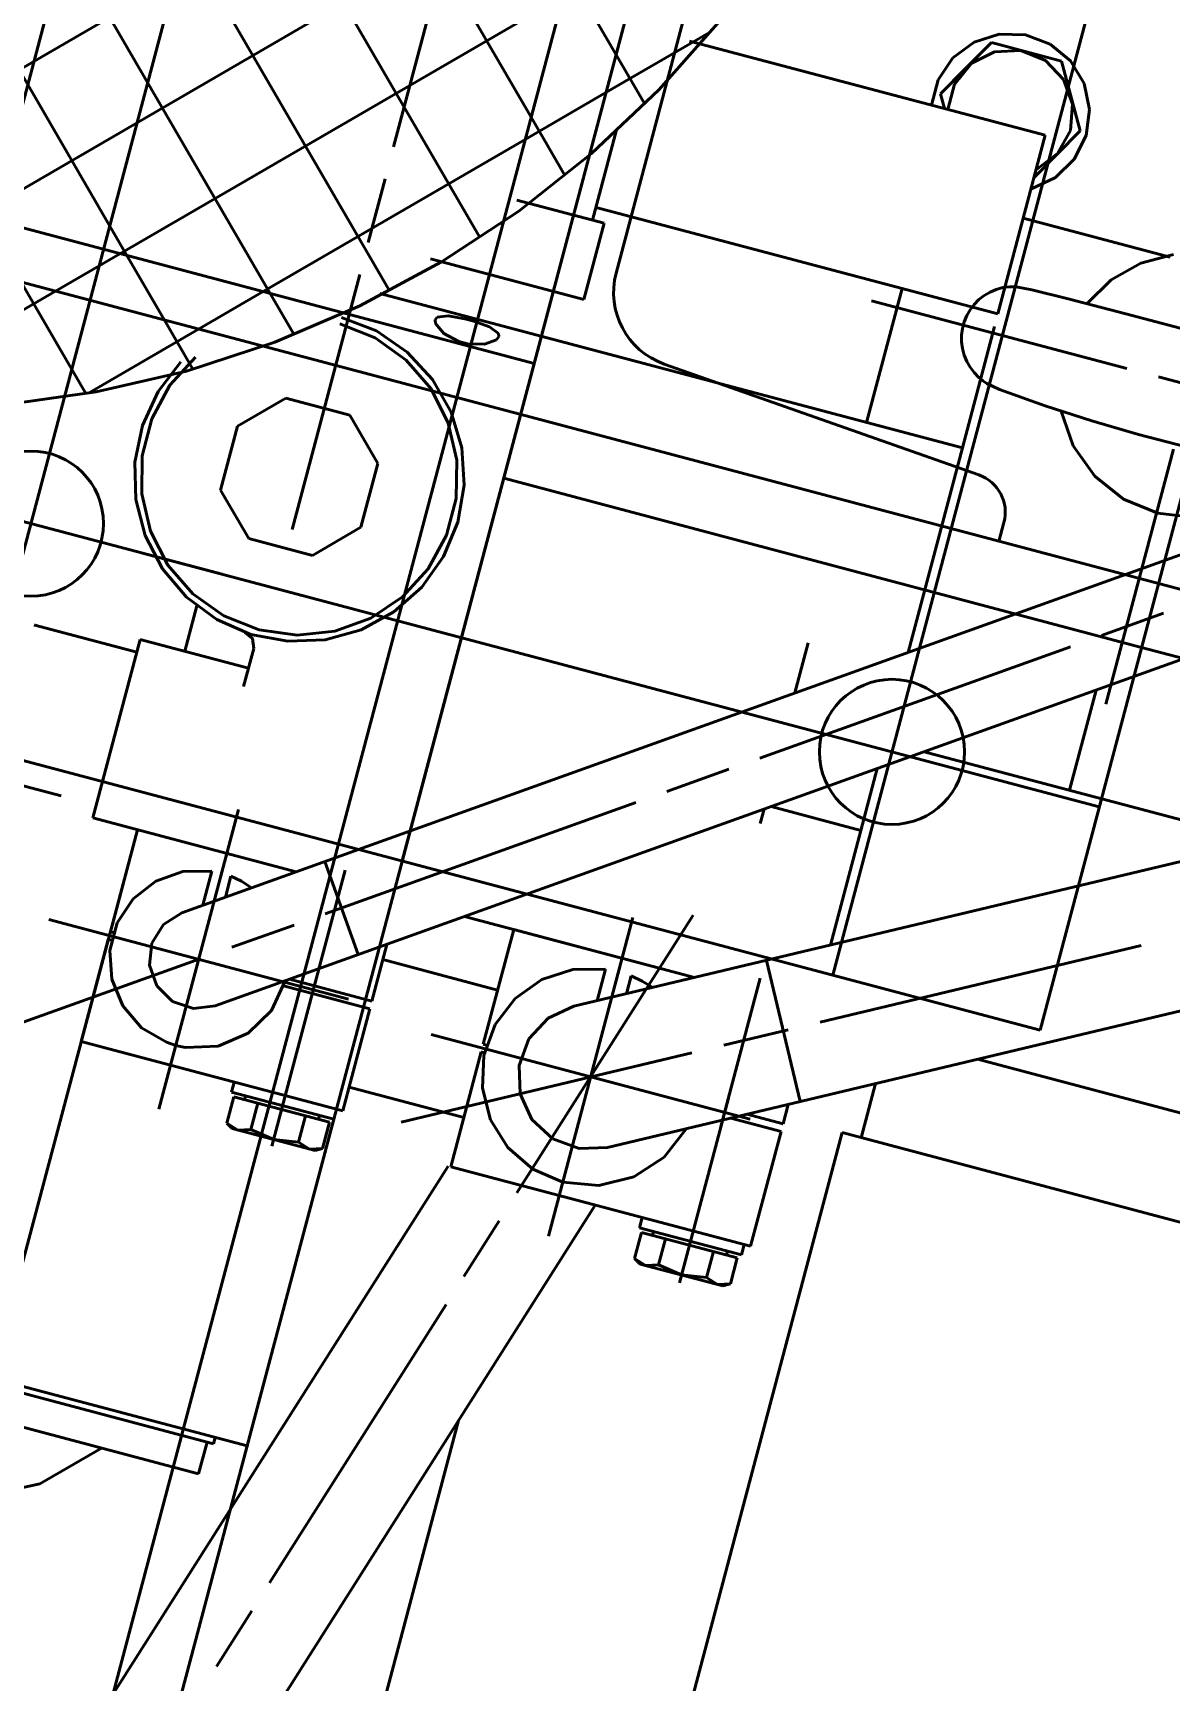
# Model space of a CAD drawing. Header units: centimetres. Extents: x 139057 to 200038, y 34824 to 80516.
# Drawn here: x 170211.96 to 170229.21, y 61281.37 to 61306.37 of the extents above; entities that cross this region are included whole.
import ezdxf

# ---------------------------------------------------------------- set-up
doc = ezdxf.new("R2010")
doc.units = ezdxf.units.CM
doc.header["$LTSCALE"] = 100
doc.layers.get('0').update_dxf_attribs({"lineweight": 0})
doc.layers.add('440_ALTRI_ELEMENTI_001-AM_0', color=31, linetype='Continuous', lineweight=50)
pattern_1 = [(120.1482787466947, (-202.6132455050501, -1485.716848886164), (-1.372756539722049, -0.7973052945079098), []), (210.1482787466947, (-202.6132455050501, -1485.716848886164), (0.7973052945079098, -1.372756539722049), [])]

# ---------------------------------------------------------------- blocks, each defined once
blk = doc.blocks.new('A$C12667F03')
h = blk.add_hatch()
h.set_pattern_fill('ANSI37', color=256, scale=0.5, angle=75.1482787466947, style=0)
h.set_pattern_definition(pattern_1)
h.paths.add_polyline_path([(-387.1008311297301, -1151.592741927656), (-386.6435059207979, -1151.457960067841), (-386.1673863876167, -1151.451274930092), (-385.7063218123767, -1151.573538816127), (-385.2960761088434, -1151.815267934056), (-384.9656285114143, -1152.158949299308), (-384.7408129471842, -1152.579110241088), (-384.637068604261, -1153.044240711781), (-384.6628816809061, -1153.520018963667), (-384.7014065842632, -1153.633433206531), (-383.3847456212643, -1153.98258187488), (-379.8035596470836, -1140.477710573527), (-379.803559093878, -1140.477710715088), (-379.3972878708992, -1138.945637098106), (-380.3170730687234, -1138.516705034825), (-381.6375523499701, -1138.038258119079), (-382.9946480907056, -1137.678387074324), (-384.3786943453852, -1137.439655064198), (-385.778447148532, -1137.324526487442), (-387.1831164817813, -1137.333276188525), (-388.5808175812963, -1137.465952044877), (-389.9620821672979, -1137.721961146744), (-391.3148679594997, -1138.098806737515), (-392.6291940278861, -1138.59396274254), (-393.8942116919461, -1139.203581324371), (-395.1007491137389, -1139.922335407289), (-396.2390230103883, -1140.744542828354), (-397.300344842628, -1141.664748361858), (-398.2763518757674, -1142.674823990616), (-399.1588095195148, -1143.767125001701), (-403.7128378554735, -1143.933398491296), (-404.3893913805041, -1145.164100161346), (-404.9543004344705, -1146.449754177185), (-405.4034237760607, -1147.780595815333), (-405.7333304706517, -1149.145637421461), (-405.9412009875778, -1150.534246473166), (-406.025438745648, -1151.936500726792), (-405.9858677118573, -1153.34003212169), (-402.0505645826015, -1155.735240942391), (-401.7639024249765, -1157.110150149616), (-401.3573410242352, -1158.454262896033), (-400.8332783292535, -1159.757114967855), (-400.1963017649505, -1161.008696107718), (-399.4509987711463, -1162.198996050807), (-398.6031797017458, -1163.318714803609), (-397.659877819151, -1164.359262643906), (-396.6287378511879, -1165.312405003759), (-395.5171775158051, -1166.171002043935), (-394.3340644642267, -1166.927529460343), (-393.0882956377718, -1167.576524308475), (-391.7904742445353, -1168.113105727884), (-390.4502368431095, -1168.532649180444), (-389.0782159596238, -1168.832335187646), (-387.6850441164825, -1169.009344218823), (-387.3726642608199, -1169.021266921016), (-384.6428507372293, -1158.726973204466), (-387.6392871785465, -1157.932386113855), (-387.1574090785834, -1156.115194334241), (-384.1609726354036, -1156.909781409951), (-383.3847456212643, -1153.98258187488), (-384.7014065842632, -1153.633433206531), (-384.816175344542, -1153.97130329028), (-385.0854337915334, -1154.364420494589), (-385.4510827298764, -1154.670420675131), (-385.8852623041275, -1154.86617203668), (-386.3568469743732, -1154.93768528715), (-386.8297392867062, -1154.879531501385), (-387.2693101997975, -1154.695720701071), (-387.6434938806597, -1154.399928851577), (-387.9236260942671, -1154.014758175763), (-388.0896029855612, -1153.567782877537), (-388.1286874964389, -1153.092900096031), (-388.0382223549786, -1152.62495506421), (-387.8248903501335, -1152.198902590724), (-387.5043006289307, -1151.846295899304)])
h.paths.add_polyline_path([(-383.1929615839872, -1159.111450953933), (-384.6428501840237, -1158.726973346027), (-387.2060341435972, -1168.392896792444), (-385.7561455454234, -1168.7773744078), (-385.2742675981972, -1166.960183194431), (-385.7575643464479, -1166.832023842784), (-385.5525096181336, -1166.058749927732), (-385.0692128680203, -1166.186909271928)])
h.paths.add_polyline_path([(-381.5014263942394, -1159.560007772001), (-383.1929615839872, -1159.111450953933), (-385.0692128680203, -1166.186909271928), (-383.3776776764098, -1166.635466089996)])
h.paths.add_polyline_path([(-385.2742675981972, -1166.960183194431), (-385.7561456981603, -1168.777374981495), (-387.2060342963341, -1168.392897358688), (-387.3726636759493, -1169.021266943368), (-386.2813831578496, -1169.062918155047), (-384.8787333715263, -1168.991559176298), (-383.9687121316347, -1168.864293164166), (-383.5827324084494, -1167.408740012499)])
h.paths.add_polyline_path([(-384.6428501840237, -1158.726973346027), (-383.1929615839872, -1159.111450953933), (-382.7110834858868, -1157.29425918177), (-384.160972082198, -1156.909781551512)])
h.paths.add_polyline_path([(-384.160972082198, -1156.909781551512), (-382.7110834858868, -1157.29425918177), (-381.9348564698848, -1154.367059639248), (-383.3847450680587, -1153.982582016441)])
h.paths.add_polyline_path([(-383.1929615839872, -1159.111450953933), (-381.5014263942394, -1159.560007772001), (-381.0195482924137, -1157.742815992387), (-382.7110834858868, -1157.29425918177)])
h.paths.add_polyline_path([(-382.7110834858868, -1157.29425918177), (-381.0195482924137, -1157.742815992387), (-378.6614189140055, -1148.850165894779), (-380.8362508557293, -1148.273449725064), (-380.8003657638583, -1148.138124852034), (-381.7669576119188, -1147.881806588324), (-382.079665920839, -1149.06104874477), (-380.6297773226652, -1149.445526367577)])
h.paths.add_polyline_path([(-381.7669576119188, -1147.881806588324), (-380.8003657638583, -1148.138124852034), (-380.6311961236897, -1147.500175802561), (-378.4563641838286, -1148.076891979726), (-377.8411999318305, -1145.757069951447, -0.4142131629732994), (-378.6224998674843, -1144.411868451687), (-380.7006734694842, -1143.8607838811)])
h.paths.add_polyline_path([(-380.6311961236897, -1147.500175802561), (-380.8362508557293, -1148.273449725064), (-378.6614189140055, -1148.850165894779), (-378.4563641838286, -1148.076891979726)])
h.paths.add_polyline_path([(-378.4563641838286, -1148.076891979726), (-372.8984563584927, -1149.550723238441), (-372.056645288274, -1146.376202216896), (-372.1720805290643, -1146.122373549792), (-376.4959965880516, -1144.975768952223, -0.4142139617730879), (-377.8411999318305, -1145.757069951447)])
h.paths.add_polyline_path([(-380.7006734694842, -1143.8607838811), (-378.6224998674843, -1144.411868451687, -0.4142131629732388), (-377.2772994294319, -1143.630566677602), (-376.6621353059563, -1141.310745155963), (-379.803559093878, -1140.477710715088)])
h.paths.add_polyline_path([(-376.4959965880516, -1144.975768952223), (-372.1720805290643, -1146.122373549792), (-372.2340726583752, -1145.986060066673), (-372.9259227133844, -1144.763896612974), (-373.7226466416869, -1143.607550873014), (-374.6189173880521, -1142.526194667968), (-375.2854298103157, -1141.853378071042), (-375.4495561077747, -1141.809855497035), (-375.4240032184425, -1141.713493971678), (-375.5239980157021, -1141.612553386542), (-376.6621353059563, -1141.310745155963), (-377.2772994294319, -1143.630566677602, -0.4142139617729669)])
h.paths.add_polyline_path([(-375.5239980157021, -1141.612553386542), (-375.6072183932665, -1141.528545870038), (-376.6801319244805, -1140.621744311007), (-377.8284352134469, -1139.813925764116), (-379.0441978808049, -1139.110296858998), (-379.3972878708992, -1138.945637098106), (-379.803559093878, -1140.477710715088)])
h.paths.add_polyline_path([(-373.1035110886696, -1150.323997153493), (-378.6614189140055, -1148.850165894779), (-381.0195482924137, -1157.742815992387), (-375.4616404670778, -1159.216647258552)])
h.paths.add_polyline_path([(-375.4616404670778, -1159.216647258552), (-374.4950486115667, -1159.472965529712), (-372.1369192331586, -1150.580315432104), (-373.1035110886696, -1150.323997153493)])
h.paths.add_polyline_path([(-374.4950480658117, -1159.472965678724), (-373.6734450656477, -1159.690836174937), (-371.7366196263138, -1152.386949001404, -0.3462223393554222), (-370.6001577965471, -1151.531984350237), (-370.6143692984733, -1151.33646400139), (-370.8147867183689, -1150.103265231999), (-371.931863955364, -1149.807041651162)])
h.paths.add_polyline_path([(-373.6734450656477, -1159.690836174937), (-372.1095651696924, -1160.105541697296), (-371.8477758645568, -1159.575050576183), (-371.3402617044303, -1158.26590023801), (-370.950426285297, -1156.916750370117), (-370.6810891266468, -1155.538233502361), (-370.5347145825181, -1154.141593611392), (-370.5125441208038, -1152.737364380213), (-370.6001577965471, -1151.531984350237, 0.3462223393554443), (-371.7366196263138, -1152.386949001404)])
h.paths.add_polyline_path([(-375.4616404670778, -1159.216647258552), (-381.0195482924137, -1157.742815992387), (-383.3776776764098, -1166.635466089996), (-379.7451040289852, -1167.598742342147), (-379.4937654446367, -1167.491202286037), (-378.2565874095562, -1166.826611405762), (-377.3155704747442, -1166.2079306753)])
h.paths.add_polyline_path([(-376.0164080179784, -1165.210107064398), (-375.9823572851274, -1165.18313381687), (-374.9631948891583, -1164.217090732011), (-374.8353648345474, -1164.072506657394), (-373.6734450656477, -1159.690836174937), (-374.4950480658117, -1159.472965678724)])
h.paths.add_polyline_path([(-374.8353648345474, -1164.072506657394), (-374.0329172100428, -1163.164886421117), (-373.1992755226347, -1162.034293739649), (-372.4694390009645, -1160.834791793081), (-372.1095651696924, -1160.105541697296), (-373.6734450656477, -1159.690836174937)])
h.paths.add_polyline_path([(-383.5827324084494, -1167.408740012499), (-383.9687121316347, -1168.864293164166), (-383.4879141404781, -1168.797053805145), (-382.1199717681411, -1168.480093738588), (-380.9656365356896, -1168.102734556946)])
h.paths.add_polyline_path([(-372.8984563584927, -1149.550723238441), (-371.931864501119, -1149.80704150215), (-371.4274982001189, -1147.905045351537), (-371.6527786675397, -1147.26425792888), (-372.056645288274, -1146.376202216896)])
h.paths.add_polyline_path([(-371.082729728103, -1148.997650569829), (-371.6755455426428, -1148.840449242445), (-371.931863955364, -1149.807041651162), (-370.8147867183689, -1150.103265231999), (-370.8396265349838, -1149.950422091933)])
h = blk.add_hatch()
h.set_pattern_fill('ANSI37', color=256, scale=0.5, angle=75.1482787466947, style=0)
h.set_pattern_definition(pattern_1)
h.paths.add_polyline_path([(-383.3776776764098, -1166.635466089996), (-383.5827324084494, -1167.408740012499), (-380.9656365356896, -1168.102734556946), (-380.7850153624568, -1168.043688392791), (-379.7451040289852, -1167.598742342147)])
h.paths.add_polyline_path([(-374.4950486115667, -1159.472965529712), (-375.4616404670778, -1159.216647258552), (-377.3155704747442, -1166.2079306753), (-377.0831364105943, -1166.055114655348), (-376.0164087574485, -1165.210107652994)])
h.paths.add_polyline_path([(-380.6297773226652, -1149.445526367577), (-382.079665920839, -1149.06104874477), (-383.3847450680587, -1153.982582016441), (-381.9348564698848, -1154.367059639248)])
h.paths.add_polyline_path([(-384.6428507372293, -1158.726973204466), (-384.1609726354036, -1156.909781409951), (-387.1574090785834, -1156.115194334241), (-387.6392871785465, -1157.932386113855)])
h.paths.add_polyline_path([(-378.4563641838286, -1148.076891979726), (-378.6614189140055, -1148.850165894779), (-373.1035110886696, -1150.323997153493), (-372.8984563584927, -1149.550723238441)])
h.paths.add_polyline_path([(-377.5592496815625, -1144.693818321975), (-377.8411999318305, -1145.757069951447, 0.4142139617731), (-376.4959965880516, -1144.975768952223)])
h.paths.add_polyline_path([(-373.1035110886696, -1150.323997153493), (-372.1369192331586, -1150.580315432104), (-371.931864501119, -1149.80704150215), (-372.8984563584927, -1149.550723238441)])
h.paths.add_polyline_path([(-377.2772979765687, -1143.630567057582), (-377.2772994294319, -1143.630566677602), (-377.5592496815625, -1144.693818321975), (-376.4959965880516, -1144.975768952223, 0.4142135623730466)])
h.paths.add_polyline_path([(-377.5592496815625, -1144.693818321975), (-377.2772994294319, -1143.630566677602, 0.414213162973263), (-378.6224998674843, -1144.411868451687)])
h.paths.add_polyline_path([(-378.6224998674843, -1144.411868451687, 0.4142131629733116), (-377.8411999318305, -1145.757069951447), (-377.5592496815625, -1144.693818321975)])
h = blk.add_hatch()
h.set_pattern_fill('ANSI37', color=256, scale=0.5, angle=75.1482787466947, style=0)
h.set_pattern_definition(pattern_1)
h.paths.add_polyline_path([(-383.5827324084494, -1167.408740012499), (-383.3776776764098, -1166.635466089996), (-385.0692128680203, -1166.186909271928), (-385.2742675981972, -1166.960183194431)])
for p, q in [((-296.4848111077699, -861.3901943402016), (-409.2649120214883, -1286.690851329418)), ((-341.080600963116, -1033.465042366239), (-383.6896072469208, -1194.146210579725)), ((-376.6621353059563, -1141.310745155963), (-385.3769612863216, -1174.174886828812)), ((-378.852461603612, -1175.905036366137), (-370.1376356232468, -1143.040894685837)), ((-363.6131373915377, -1144.771043835732), (-372.3279633737657, -1177.635185508581)), ((-360.4717115975473, -1145.604078798147), (-369.1865375797752, -1178.468220478448)), ((-385.7561455454234, -1168.7773744078), (-380.6297773226652, -1149.445526367577)), ((-375.6102705087069, -1166.994723348471), (-371.7366196263138, -1152.386949001404)), ((-377.9568393706832, -1161.215488208982), (-378.9821130141172, -1165.081857814046)), ((-374.9631948891583, -1164.217090732011), (-374.0329172100428, -1163.164886421117)), ((-374.4981113142821, -1163.477595462056), (-369.1079087771031, -1164.906955076905)), ((-370.1865840341452, -1163.493241986784), (-370.5062996420565, -1163.733313194069)), ((-369.9232739816907, -1163.500992117974), (-370.3098715405467, -1163.889892263862)), ((-369.805733940706, -1163.371803930553), (-370.1865840341452, -1163.493241986784)), ((-369.9232739816907, -1163.500992117974), (-368.862922114462, -1163.78217341617)), ((-369.4060200370404, -1163.382101996394), (-369.805733940706, -1163.371803930553)), ((-369.0316971588436, -1163.523263706418), (-369.4060200370404, -1163.382101996394)), ((-370.5062996420565, -1163.733313194069), (-370.729811596826, -1164.065107411298)), ((-369.8754124111983, -1163.640417798015), (-370.2322197567228, -1163.819442285749)), ((-369.4762836761329, -1163.623662068101), (-369.8754124111983, -1163.640417798015)), ((-369.1054612222615, -1163.7721720548), (-369.4762836761329, -1163.623662068101)), ((-368.725108523995, -1163.779405100795), (-369.0316971588436, -1163.523263706418)), ((-370.3098715405467, -1163.889892263862), (-370.6969524018023, -1164.278664252313)), ((-370.2322197567228, -1163.819442285749), (-370.483685675219, -1164.129857158812)), ((-368.8285559966716, -1164.060272714647), (-369.1054612222615, -1163.7721720548)), ((-368.862922114462, -1163.78217341617), (-368.5762486710701, -1164.841026841255)), ((-368.5190811782631, -1164.122164464148), (-368.725108523995, -1163.779405100795)), ((-375.9823572851274, -1165.18313381687), (-374.9631948891583, -1164.217090732011)), ((-370.729811596826, -1164.065107411298), (-370.8317275076661, -1164.4513892369)), ((-370.483685675219, -1164.129857158812), (-370.5856015804711, -1164.516138984414)), ((-368.6944348729703, -1164.436209565552), (-368.8285559966716, -1164.060272714647)), ((-368.4376949697289, -1164.513602240535), (-368.5190811782631, -1164.122164464148)), ((-370.6969524018023, -1164.278664252313), (-370.6365746661577, -1164.50158750877)), ((-368.7270232393894, -1164.834150841984), (-368.6944348729703, -1164.436209565552)), ((-368.4890624146465, -1164.910184687527), (-368.4376949697289, -1164.513602240535)), ((-375.6034492693398, -1164.823231449875), (-375.9663961391452, -1166.191926291736)), ((-369.1079087771031, -1164.906955076905), (-369.8256003252718, -1167.613413801941)), ((-368.5762486710701, -1164.841026841255), (-369.2773352443728, -1165.545872642251)), ((-368.9201060879532, -1165.183842508646), (-368.7270232393894, -1164.834150841984)), ((-368.6677050601247, -1165.267843826266), (-368.4890624146465, -1164.910184687527)), ((-377.0831364105943, -1166.055114655348), (-375.9823572851274, -1165.18313381687)), ((-369.2400486684892, -1165.422818957421), (-368.9201060879532, -1165.183842508646)), ((-368.9542570162121, -1165.546711570176), (-368.6677050601247, -1165.267843826266)), ((-379.1102722186151, -1165.56515402213), (-379.3665906313363, -1166.531746408495)), ((-369.3163914169672, -1165.716564236733), (-368.9542570162121, -1165.546711570176)), ((-377.1132580294761, -1165.887804491969), (-375.7924095104936, -1166.238063602301)), ((-375.915132456601, -1165.998607812973), (-369.8256003252718, -1167.613413801941)), ((-376.8531779955629, -1168.36561561987), (-385.5525096181336, -1166.058749927732)), ((-378.2565874095562, -1166.826611405762), (-377.0831364105943, -1166.055114655348)), ((-375.7924095104936, -1166.238063602301), (-376.099991605759, -1167.397974489781)), ((-369.4411227099154, -1166.163525200041), (-367.2131272267106, -1166.754339134844)), ((-367.1616182654652, -1166.714200905117), (-367.6598847016248, -1166.845368033799)), ((-252.3678128301653, -1202.203964589688), (-385.7575643464479, -1166.832023842784)), ((-379.4937654446367, -1167.491202286037), (-378.2565874095562, -1166.826611405762)), ((-378.4260962243679, -1166.781144230219), (-376.099991605759, -1167.397974489781)), ((-367.6598847016248, -1166.845368033799), (-368.1079934920672, -1167.099499410542)), ((-379.4947498358342, -1167.015042616578), (-380.5200234792683, -1170.881412229093)), ((-371.2754889327589, -1167.228936194035), (-371.813757595748, -1169.258780232223)), ((-369.9441031787101, -1167.281966476294), (-369.8493059940192, -1167.242444409581)), ((-369.8493059940192, -1167.242444409581), (-369.750562169731, -1167.21534907684)), ((-369.750562169731, -1167.21534907684), (-369.6501893598142, -1167.201617753657)), ((-369.6501893598142, -1167.201617753657), (-369.5477042730454, -1167.201378582569)), ((-369.5477042730454, -1167.201378582569), (-369.311778503612, -1167.249974145147)), ((-369.311778503612, -1167.249974145147), (-368.7583858120743, -1167.386893017741)), ((-368.1079934920672, -1167.099499410542), (-368.4759833283279, -1167.459193354996)), ((-380.7850153624568, -1168.043688392791), (-379.4937654446367, -1167.491202286037)), ((-379.1917574025247, -1167.302301792952), (-370.3638689901236, -1169.64325784758)), ((-371.7390214159641, -1167.416386535915), (-367.8726518090371, -1168.4416601868)), ((-370.2471273384544, -1167.550776092859), (-370.1856914396885, -1167.469301378878)), ((-370.1856914396885, -1167.469301378878), (-370.1130995854292, -1167.396475045534)), ((-370.1130995854292, -1167.396475045534), (-370.0317976131591, -1167.333717665228)), ((-370.0317976131591, -1167.333717665228), (-369.9441031787101, -1167.281966476294)), ((-368.7583858120743, -1167.386893017741), (-367.8884927846048, -1167.611878848227)), ((-379.2435281175676, -1167.872066481563), (-379.7713152590695, -1167.665897300991)), ((-378.353217142776, -1167.702091103944), (-378.3216113570634, -1167.662882378849)), ((-378.3466610863361, -1167.761247827264), (-378.353217142776, -1167.702091103944)), ((-378.3216113570634, -1167.662882378849), (-378.1582154549214, -1167.643620258721)), ((-378.1582154549214, -1167.643620258721), (-377.9056120935384, -1167.687844580563)), ((-377.9056120935384, -1167.687844580563), (-377.7688392634991, -1167.72411363438)), ((-377.7688392634991, -1167.72411363438), (-377.5270306180719, -1167.810996180924)), ((-370.363583668277, -1167.833884155902), (-370.3374391879443, -1167.735291725548)), ((-370.3374391879443, -1167.735291725548), (-370.2982457179132, -1167.640159598144)), ((-370.2982457179132, -1167.640159598144), (-370.2471273384544, -1167.550776092859)), ((-367.8884927846048, -1167.611878848227), (-366.7010046757314, -1167.924704669567)), ((-379.2604204929921, -1167.976733325573), (-379.7969471040669, -1167.762556536647)), ((-378.7903944134268, -1168.312941564771), (-379.2604204929921, -1167.976733325573)), ((-378.7759401119802, -1168.192109769734), (-379.2435281175676, -1167.872066481563)), ((-378.2207139554921, -1167.910517124983), (-378.3466610863361, -1167.761247827264)), ((-377.9931232343915, -1168.033460049483), (-378.2207139554921, -1167.910517124983)), ((-377.5270306180719, -1167.810996180924), (-377.3946492403302, -1167.908691732737)), ((-377.3866247415099, -1167.958409516665), (-377.4216321512613, -1168.006544551405)), ((-377.3946492403302, -1167.908691732737), (-377.3866247415099, -1167.958409516665)), ((-370.3766791514608, -1167.935936874303), (-370.363583668277, -1167.833884155902)), ((-370.3765681359473, -1168.038905261608), (-370.3766791514608, -1167.935936874303)), ((-369.876864007816, -1167.806732280704), (-370.3638689901236, -1169.64325784758)), ((-382.1199717681411, -1168.480093738588), (-380.7850153624568, -1168.043688392791)), ((-378.3924411974403, -1168.608829191478), (-378.7759401119802, -1168.192109769734)), ((-377.8635998490754, -1168.067806711944), (-377.9931232343915, -1168.033460049483)), ((-377.6054778947982, -1168.073663792165), (-377.8635998490754, -1168.067806711944)), ((-377.4216321512613, -1168.006544551405), (-377.6054778947982, -1168.073663792165)), ((-370.3635764169994, -1168.140116503986), (-370.3765681359473, -1168.038905261608)), ((-370.3366092416945, -1168.239343619498), (-370.3635764169994, -1168.140116503986)), ((-370.2970871675316, -1168.33414079115), (-370.3366092416945, -1168.239343619498)), ((-383.4879141404781, -1168.797053805145), (-382.1199717681411, -1168.480093738588)), ((-382.2056771508906, -1168.340978360327), (-382.5516423929039, -1168.789277716132)), ((-381.9836726013127, -1168.268459542247), (-382.3713109261844, -1168.696397057327)), ((-378.4143688614968, -1168.751991434547), (-378.7903944134268, -1168.312941564771)), ((-370.1133036624196, -1170.055450594577), (-374.8811599697474, -1168.374024516495)), ((-370.246558905721, -1168.422545513662), (-370.2970871675316, -1168.33414079115)), ((-370.183801521689, -1168.503847493383), (-370.246558905721, -1168.422545513662)), ((-370.1171298782829, -1168.574289968761), (-370.183801521689, -1168.503847493383)), ((-382.3713109261844, -1168.696397057327), (-382.6458518515828, -1169.205019003304)), ((-359.7292684122476, -1168.635432748648), (-382.1906181249324, -1176.68975069985)), ((-378.1545383922312, -1169.268340765091), (-378.4143688614968, -1168.751991434547)), ((-378.1123848102543, -1169.101574240776), (-378.3924411974403, -1168.608829191478)), ((-370.0521860487315, -1168.629790416511), (-370.1171298782829, -1168.574289968761)), ((-369.9901929229054, -1168.671059078129), (-370.0521860487315, -1168.629790416511)), ((-369.8025906767252, -1168.757533906552), (-369.9901929229054, -1168.671059078129)), ((-367.3893556046787, -1168.569819396886), (-366.42276320155, -1168.826137794706)), ((-384.8787333715263, -1168.991559176298), (-383.4879141404781, -1168.797053805145)), ((-382.5516423929039, -1168.789277716132), (-382.7880723934177, -1169.304384833726)), ((-380.6134572431001, -1168.890967457148), (-381.3472037288848, -1169.317131853255)), ((-380.6134572431001, -1168.890967457148), (-379.646864841834, -1169.147285869869)), ((-369.1065871148858, -1169.006241141411), (-369.8025906767252, -1168.757533906552)), ((-382.6458518515828, -1169.205019003304), (-382.7911041203442, -1169.764478369209)), ((-379.646864841834, -1169.147285869869), (-379.2207004420015, -1169.881032361242)), ((-377.9506867017153, -1169.644663749787), (-378.1123848102543, -1169.101574240776)), ((-368.4030113640729, -1169.234195991012), (-369.1065871148858, -1169.006241141411)), ((-368.8680735185299, -1169.086042536946), (-368.6831401075724, -1169.615636846574)), ((-367.6918634186986, -1169.441398425552), (-368.4030113640729, -1169.234195991012)), ((-382.7880723934177, -1169.304384833726), (-382.9020894981477, -1169.859195029887)), ((-381.3472037288848, -1169.317131853255), (-381.6035221416059, -1170.283724254521)), ((-378.0250204477015, -1169.831347300264), (-378.1545383922312, -1169.268340765091)), ((-366.9727881449762, -1169.628459936532), (-367.6918634186986, -1169.441398425552)), ((-358.0492158375237, -1169.626676230284), (-381.6846012204442, -1178.101619286987)), ((-377.9154378111962, -1170.210088162275), (-377.9506867017153, -1169.644663749787)), ((-370.3638689901236, -1169.64325784758), (-371.1860102947358, -1172.743602967414)), ((-368.6831401075724, -1169.615636846574), (-368.3584289300743, -1170.072633466276)), ((-367.1623778167668, -1169.664571000787), (-368.1876514639262, -1173.530940605851)), ((-387.6212712518427, -1169.958779080363), (-381.5800696976039, -1171.560768900963)), ((-382.9020894981477, -1169.859195029887), (-382.8883218179944, -1170.425647764059)), ((-382.7911041203442, -1169.764478369209), (-382.797997762591, -1170.342522470804)), ((-379.2207004420015, -1169.881032361242), (-379.4770188565853, -1170.847624755057)), ((-378.0344587351683, -1170.409233881684), (-378.0250204477015, -1169.831347300264)), ((-378.0082887012068, -1170.768959312292), (-377.9154378111962, -1170.210088162275)), ((-367.6486271090362, -1172.66866605595), (-377.3145511347357, -1170.105481943639)), ((-368.3584289300743, -1170.072633466276), (-367.9198835353855, -1170.422219558212)), ((-382.8883218179944, -1170.425647764059), (-382.7473251755837, -1170.974627910706)), ((-382.797997762591, -1170.342522470804), (-382.6667736053023, -1170.904946877214)), ((-381.6035221416059, -1170.283724254521), (-381.1773577473614, -1171.017470745894)), ((-378.1816441818628, -1170.968180617841), (-378.0344587351683, -1170.409233881684)), ((-367.9198835353855, -1170.422219558212), (-367.4012975666228, -1170.635777129384)), ((-367.4012975666228, -1170.635777129384), (-366.8439194943312, -1170.697195223125)), ((-382.7473251755837, -1170.974627910706), (-382.4865790467265, -1171.477770736965)), ((-382.6667736053023, -1170.904946877214), (-382.4046254727546, -1171.420358954521)), ((-379.4770188565853, -1170.847624755057), (-380.2107653442326, -1171.273789151164)), ((-378.4579901296202, -1171.475806622359), (-378.1816441818628, -1170.968180617841)), ((-378.2248340781334, -1171.292960366758), (-378.0082887012068, -1170.768959312292)), ((-369.8087897087935, -1171.061277626606), (-369.7328981656137, -1170.775085984322)), ((-382.788309236199, -1171.240371136519), (-368.289423204169, -1175.085147304984)), ((-381.1773577473614, -1171.017470745894), (-380.2107653442326, -1171.273789151164)), ((-382.4865790467265, -1171.477770736965), (-382.1192929625067, -1171.908813005837)), ((-382.4046254727546, -1171.420358954521), (-382.0271206993166, -1171.857731959375)), ((-378.847788623676, -1171.902136771532), (-378.4579901296202, -1171.475806622359)), ((-378.5535180244151, -1171.754118813726), (-378.2248340781334, -1171.292960366758)), ((-382.1192929625067, -1171.908813005837), (-381.6640807754848, -1172.246265760215)), ((-382.0271206993166, -1171.857731959375), (-381.5560986876044, -1172.192135183665)), ((-379.3282691102031, -1172.223724244686), (-378.847788623676, -1171.902136771532)), ((-378.9775270346108, -1172.129994607123), (-378.5535180244151, -1171.754118813726)), ((-381.9647757365856, -1172.036173424276), (-382.1476589228514, -1172.725837102684)), ((-381.6640807754848, -1172.246265760215), (-381.14470425728, -1172.472447714361)), ((-381.5560986876044, -1172.192135183665), (-381.0185761462453, -1172.404506942781)), ((-379.8713741238716, -1172.420593349787), (-379.3282691102031, -1172.223724244686)), ((-379.4754709630761, -1172.400395861419), (-378.9775270346108, -1172.129994607123)), ((-367.312872073755, -1172.15158159897), (-368.2543216134909, -1172.489044575545)), ((-384.4298178713325, -1172.327572687122), (-384.4182187590304, -1172.330648510309)), ((-384.4182187590304, -1172.330648510309), (-382.8755372847918, -1172.739732688817)), ((-381.2299326762113, -1172.444674259576), (-381.1228803481463, -1172.532549446973)), ((-381.14470425728, -1172.472447714361), (-380.5876860182289, -1172.576187445375)), ((-381.0185761462453, -1172.404506942781), (-380.4457804720405, -1172.481910890492)), ((-380.4457804720405, -1172.481910890492), (-379.8713741238716, -1172.420593349787)), ((-380.0214417140487, -1172.551501585694), (-379.4754709630761, -1172.400395861419)), ((-382.8242736041102, -1172.546414210054), (-383.5419651560042, -1175.252872942539)), ((-382.8242736041102, -1172.546414210054), (-381.1810665215853, -1172.982155507954)), ((-381.1022486101392, -1172.684928348812), (-381.2553988594118, -1173.262467308494)), ((-381.1228803481463, -1172.532549446973), (-381.1022486101392, -1172.684928348812)), ((-380.5876860182289, -1172.576187445375), (-380.0214417140487, -1172.551501585694)), ((-368.7248688164655, -1172.658081798407), (-373.4316332276467, -1174.345524838718)), ((-372.6994658644799, -1172.598840272578), (-372.9009321379963, -1173.358581906708)), ((-367.6486271146241, -1172.6686660634), (-270.9893868911568, -1198.300507186505)), ((-388.5183856274489, -1173.341852246376), (-369.1865375797752, -1178.468220478448)), ((-368.3375239736888, -1173.315839512798), (-368.7398157223615, -1174.83290628955)), ((-387.4054007056657, -1174.021464890393), (-384.022327297509, -1174.918579331192)), ((-370.9407466157827, -1174.249269260617), (-365.7931587781313, -1175.614292963)), ((-361.4726835257861, -1174.583783476206), (-376.2512225575301, -1178.108007683011)), ((-373.9021804324839, -1174.51456205413), (-374.8436299722198, -1174.852025030705)), ((-371.6530224356356, -1174.504734335991), (-371.9017794552747, -1175.442812255176)), ((-381.3352614093128, -1175.124192847463), (-382.539957939789, -1179.667177131923)), ((-375.3140490158949, -1175.020578956755), (-380.0209415956888, -1176.708505286428)), ((-373.3679442826215, -1175.119713267835), (-373.4260004005882, -1175.338646440359)), ((-373.262741559327, -1175.081915943476), (-371.9017794552747, -1175.442812255176)), ((-382.8653504747454, -1175.432295827719), (-384.8133704021129, -1182.778398087772)), ((-383.5419651560042, -1175.252872942539), (-380.4614351700548, -1176.069759710284)), ((-382.8653504747454, -1175.432295827719), (-383.2754599313739, -1176.978843672725)), ((-371.9017794552747, -1175.442812255176), (-372.3626399609748, -1177.1807454066)), ((-380.0257517221871, -1175.913203230652), (-379.5192515357885, -1177.325199975225)), ((-382.5857330441031, -1176.211498199555), (-382.9295007895234, -1176.479849158379)), ((-382.1743503149155, -1176.066602556559), (-382.5857330441031, -1176.211498199555)), ((-381.7387473854724, -1176.060553519579), (-382.1743503149155, -1176.066602556559)), ((-381.7387473854724, -1176.060553519579), (-381.8756214167479, -1176.576713873597)), ((-381.4487696636024, -1176.137449047121), (-381.5325857821408, -1176.453524759563)), ((-381.2857568349245, -1176.21326506004), (-381.4487696636024, -1176.137449047121)), ((-381.1342119138244, -1176.310869550856), (-381.2857568349245, -1176.21326506004)), ((-379.7170181713554, -1176.044214075955), (-380.2504167809639, -1178.055692872556)), ((-382.9295007895234, -1176.479849158379), (-383.1697166312042, -1176.843423566374)), ((-382.1906181249324, -1176.68975069985), (-382.4721223331544, -1176.869604467007)), ((-377.9067314520034, -1176.747209279391), (-374.4207159552279, -1177.671621626767)), ((-374.4417386866662, -1176.728733478638), (-377.1129366319183, -1180.938183902355)), ((-360.9621111593697, -1176.723640030774), (-375.740778361589, -1180.248347549292)), ((-384.2091018195752, -1176.793336717936), (-379.6661175313893, -1177.998033246549)), ((-383.1697166312042, -1176.843423566374), (-383.2814714584056, -1177.264857857081)), ((-383.2754599313739, -1176.978843672725), (-383.2256804268363, -1176.992044067534)), ((-382.4721223331544, -1176.869604467007), (-382.6472922332141, -1177.153696014138)), ((-380.4913606375012, -1176.877059205028), (-381.4328101772371, -1177.214522181603)), ((-377.162455302805, -1176.944574444147), (-377.6238284419778, -1178.684440775367)), ((-377.162455302805, -1176.944574444147), (-374.4207159552279, -1177.671621626767)), ((-375.3552044380012, -1176.761696620437), (-376.6367964960191, -1181.594658626767)), ((-383.3062181409005, -1177.094834758493), (-383.7163276012543, -1178.641382603499)), ((-383.3062181409005, -1177.094834758493), (-383.2564386345002, -1177.108035160752)), ((-382.6472922332141, -1177.153696014138), (-382.6819696418497, -1177.485388605448)), ((-379.0843076921556, -1177.169481916877), (-379.3124310794774, -1178.029749153706)), ((-367.6533242325786, -1177.188591851445), (-372.516547708914, -1178.348301252874)), ((-381.9033573764864, -1177.383559397014), (-384.652376580194, -1178.369368678483)), ((-383.2814714584056, -1177.264857857081), (-383.2529746248874, -1177.699688783439)), ((-382.6819696418497, -1177.485388605448), (-382.5697712406072, -1177.799645698222)), ((-379.1458241149339, -1177.401464095863), (-377.4059577930275, -1177.862837231311)), ((-373.3329018365148, -1177.412284588965), (-372.8228127706352, -1179.552012986096)), ((-383.2529746248874, -1177.699688783439), (-383.087348175377, -1178.103119535896)), ((-380.8333774145249, -1178.172677508148), (-380.6277117274258, -1177.722866295429)), ((-380.1450699131492, -1177.658423392626), (-380.8268768872622, -1180.229559174331)), ((-380.5607851679924, -1177.698713927122), (-379.3124310794774, -1178.029749153706)), ((-376.7379940628562, -1177.704250632378), (-377.1426726273748, -1177.991624540242)), ((-376.2658472258154, -1177.550638763758), (-376.7379940628562, -1177.704250632378)), ((-375.7694693907652, -1177.543635583075), (-376.2658472258154, -1177.550638763758)), ((-375.7694693907652, -1177.543635583075), (-375.8967314838919, -1178.023548706027)), ((-375.3828324257884, -1177.646162955614), (-375.4549860573861, -1177.918258710357)), ((-375.213921223909, -1177.725094920548), (-375.3828324257884, -1177.646162955614)), ((-375.0547423820499, -1177.823171919736), (-375.213921223909, -1177.725094920548)), ((-373.4260935272578, -1177.679836093041), (-374.0228027861122, -1179.930063209089)), ((-382.5697712406072, -1177.799645698222), (-382.3318801383975, -1178.033949090692)), ((-380.6495389185402, -1177.799325911852), (-379.3431892890039, -1178.145740246924)), ((-377.1426726273748, -1177.991624540242), (-377.4434920355234, -1178.386718115362)), ((-383.087348175377, -1178.103119535896), (-382.8018177832964, -1178.432820750924)), ((-382.3318801383975, -1178.033949090692), (-382.0159001957181, -1178.141534736904)), ((-382.0159001957181, -1178.141534736904), (-381.6846012204442, -1178.101619286987)), ((-381.1876990545097, -1178.517891107651), (-380.8333774145249, -1178.172677508148)), ((-379.3431892890039, -1178.145740246924), (-379.7532987493578, -1179.692288077029)), ((-376.2512225575301, -1178.108007683011), (-376.6411395735595, -1178.287046021374)), ((-382.8018177832964, -1178.432820750924), (-382.4264496836367, -1178.653920932265)), ((-377.4434920355234, -1178.386718115362), (-377.6136099893156, -1178.852680435928)), ((-376.6411395735595, -1178.287046021374), (-376.9331807821545, -1178.602219684573)), ((-373.0030791285935, -1178.464475384506), (-373.9760138067904, -1178.696340365859)), ((-383.7163276012543, -1178.641382603499), (-379.7532987493578, -1179.692288077029)), ((-382.4264496836367, -1178.653920932265), (-382.3556213203374, -1178.679427667113)), ((-382.3556213203374, -1178.679427667113), (-382.2836395326558, -1178.700584730657)), ((-382.2836395326558, -1178.700584730657), (-382.2106324649903, -1178.71787543461)), ((-382.2106324649903, -1178.71787543461), (-382.1364719617668, -1178.730816452357)), ((-382.1364719617668, -1178.730816452357), (-381.6423639069799, -1178.712865768524)), ((-381.6423639069799, -1178.712865768524), (-381.1876990545097, -1178.517891107651)), ((-378.4124814655188, -1178.537381602975), (-373.579519455463, -1179.81897365168)), ((-377.6238284419778, -1178.684440775367), (-377.5745322342518, -1178.697513012739)), ((-376.9331807821545, -1178.602219684573), (-377.0822590302232, -1179.004445581289)), ((-374.4620619222078, -1178.812642669829), (-378.8685686002973, -1179.863272911462)), ((-377.6545866515044, -1178.800431868585), (-378.1159597944024, -1180.540298192354)), ((-377.6545866515044, -1178.800431868585), (-377.6052904437784, -1178.813504098507)), ((-377.6136099893156, -1178.852680435928), (-377.6370436671677, -1179.348746320757)), ((-370.1353456742618, -1178.911460971984), (-356.5030097320232, -1182.526447697135)), ((-377.0822590302232, -1179.004445581289), (-377.0661703917685, -1179.433399713191)), ((-381.4050495598021, -1179.481884873065), (-381.5106527443531, -1179.880120954069)), ((-381.3965058393333, -1179.256546786579), (-381.4375167816434, -1179.41120158002)), ((-381.4375167816434, -1179.41120158002), (-379.8909689385, -1179.821311032923)), ((-381.4050495598021, -1179.481884873065), (-379.9541943624172, -1179.866618818196)), ((-381.2248664490435, -1179.467591627093), (-381.2402455538067, -1179.525587162527)), ((-379.6584609347883, -1179.334648905846), (-377.9185946166072, -1179.796022041293)), ((-377.6370436671677, -1179.348746320757), (-377.5120528425578, -1179.829339227232)), ((-377.0661703917685, -1179.433399713191), (-376.8871320608559, -1179.823316736671)), ((-371.6776870909634, -1179.279423213156), (-371.8953014231774, -1180.10006016359)), ((-379.8499579943273, -1179.666656246933), (-381.2033192041818, -1184.770264132472)), ((-381.0425774093274, -1179.578004291805), (-381.148180595741, -1179.976240357908)), ((-379.8499579943273, -1179.666656246933), (-379.8909689385, -1179.821311032923)), ((-373.9095100491795, -1179.502829364093), (-374.6516800086501, -1182.301597660931)), ((-373.6274521510604, -1179.74418924615), (-373.0808441482041, -1179.889137303981)), ((-373.0029233518544, -1179.595293222519), (-373.0808441482041, -1179.889137303981)), ((-381.5106527443531, -1179.880120954069), (-381.4283766757253, -1179.961943312141)), ((-381.5106527443531, -1179.880120954069), (-381.3442831404063, -1179.984243004175)), ((-381.4283766757253, -1179.961943312141), (-380.1718065525893, -1180.295157237502)), ((-381.3442831404063, -1179.984243004175), (-381.148180595741, -1179.976240357908)), ((-381.148180595741, -1179.976240357908), (-380.8000916141573, -1180.128550274821)), ((-380.316666512892, -1179.770499406906), (-380.4222696993056, -1180.16873548046)), ((-380.1036192636493, -1179.764920978399), (-380.1189983684126, -1179.822916521283)), ((-379.9541943624172, -1179.866618818196), (-380.0597975506935, -1180.26485489175)), ((-377.5120528425578, -1179.829339227232), (-377.2497779476944, -1180.250639757665)), ((-376.8871320608559, -1179.823316736671), (-376.5719584069702, -1180.11535794154)), ((-374.8816551576856, -1180.394954426738), (-374.5446533161703, -1179.962900309416)), ((-373.8737604666057, -1179.803021325322), (-373.1116023558679, -1180.005128397199)), ((-380.8000916141573, -1180.128550274821), (-380.4222696993056, -1180.16873548046)), ((-380.4222696993056, -1180.16873548046), (-380.2559000879082, -1180.272857545468)), ((-372.1852791506353, -1180.023164636048), (-377.8755478795174, -1201.481515972468)), ((-377.2497779476944, -1180.250639757665), (-376.874426989958, -1180.575191615673)), ((-376.5719584069702, -1180.11535794154), (-376.1697325009409, -1180.264436184021)), ((-376.1697325009409, -1180.264436184021), (-375.740778361589, -1180.248347549292)), ((-373.1116023558679, -1180.005128397199), (-373.5729755006287, -1181.744994728419)), ((-372.1852791506353, -1180.023164636048), (-349.0958031389418, -1186.145970678481)), ((-380.2559000879082, -1180.272857545468), (-380.0597975506935, -1180.26485489175)), ((-380.0597975506935, -1180.26485489175), (-380.1718065525893, -1180.295157237502)), ((-375.3412982850823, -1180.692582479271), (-374.8816551576856, -1180.394954426738)), ((-378.1565566706959, -1180.529532818648), (-384.4779234986308, -1190.490522860142)), ((-378.1159597944024, -1180.540298192354), (-373.5729755006287, -1181.744994728419)), ((-376.874426989958, -1180.575191615673), (-376.4189258433435, -1180.773055082711)), ((-375.8731576736573, -1180.823635286244), (-375.3412982850823, -1180.692582479271)), ((-376.4189258433435, -1180.773055082711), (-375.8731576736573, -1180.823635286244)), ((-375.9261447090212, -1181.120987548085), (-382.6199517409805, -1191.669129653426)), ((-377.3811559687856, -1181.360544389638), (-377.9169831808213, -1182.20491025463)), ((-375.2161825887415, -1181.309253415617), (-375.2571935329142, -1181.463908209058)), ((-375.2571935329142, -1181.463908209058), (-373.7106456879083, -1181.874017669412)), ((-375.2247263092104, -1181.534591509553), (-375.330329495624, -1181.932827583107)), ((-375.2247263092104, -1181.534591509553), (-373.7738711136881, -1181.919325454684)), ((-375.0445432003144, -1181.520298248681), (-375.0599223050776, -1181.578293806466)), ((-374.8622541587356, -1181.630710913392), (-374.9678573451492, -1182.028946979495)), ((-373.6696347437355, -1181.719362875971), (-373.7106456879083, -1181.874017669412)), ((-375.330329495624, -1181.932827583107), (-375.2480534269962, -1182.014649948629)), ((-375.330329495624, -1181.932827583107), (-375.1639598898146, -1182.036949640664)), ((-374.1363432623002, -1181.823206043395), (-374.2419464505765, -1182.221442124399)), ((-373.9232960130576, -1181.817627607437), (-373.9386751178208, -1181.875623165222)), ((-373.7738711136881, -1181.919325454684), (-373.8794743001017, -1182.317561520787)), ((-375.2480534269962, -1182.014649948629), (-373.9914833019975, -1182.347863873991)), ((-375.1639598898146, -1182.036949640664), (-374.9678573451492, -1182.028946979495)), ((-374.9678573451492, -1182.028946979495), (-374.6197683635655, -1182.181256903859)), ((-374.6197683635655, -1182.181256903859), (-374.2419464505765, -1182.221442124399)), ((-374.2419464505765, -1182.221442124399), (-374.0755768373165, -1182.325564174505)), ((-374.0755768373165, -1182.325564174505), (-373.8794743001017, -1182.317561520787)), ((-373.8794743001017, -1182.317561520787), (-373.9914833019975, -1182.347863873991)), ((-378.1845910597149, -1182.626915602537), (-380.8637271292064, -1186.848744882795)), ((-387.002873613641, -1183.232353671046), (-381.2033192041818, -1184.770264132472)), ((-386.545209259868, -1183.457172109338), (-381.7122472442243, -1184.738764165493)), ((-386.5767092193964, -1183.966100154968), (-381.9370656936917, -1185.196428521129)), ((-377.997497816712, -1184.385108037444), (-382.3533728971634, -1200.811379327031)), ((-381.8089064891938, -1184.713132327946), (-381.9370656936917, -1185.196428521129)), ((-381.6866154010895, -1184.642104929837), (-381.7122472442243, -1184.738764165493)), ((-383.4087026185844, -1184.806183739158), (-384.3417835730615, -1185.348122796568)), ((-384.3417835730615, -1185.348122796568), (-386.4829973086271, -1185.809193565103)), ((-381.1318183049116, -1187.270622088166), (-381.6676455169472, -1188.114987930807))]:
    blk.add_line(p, q)
for centre in [(-384.4798454578522, -1170.791814042779), (-371.4308475452963, -1174.252112729999)]:
    blk.add_circle(centre, 1.1)
for centre, radius, start, end in [((-374.4986892520938, -1167.289489528688), 1.15, 165.1482786737629, 250.5743564758905), ((-370.312853607491, -1170.62129494414), 0.6000000000000001, 345.1482786737628, 70.57435647589047)]:
    blk.add_arc(centre, radius, start, end)

msp = doc.modelspace()

# ---------------------------------------------------------------- block references
at = {"layer": '440_ALTRI_ELEMENTI_001-AM_0'}
msp.add_blockref('A$C12667F03', (170596.4096090371, 62469.7246651144, -3.102923759085743e-08), dxfattribs=at)

doc.saveas('drawing.dxf')
